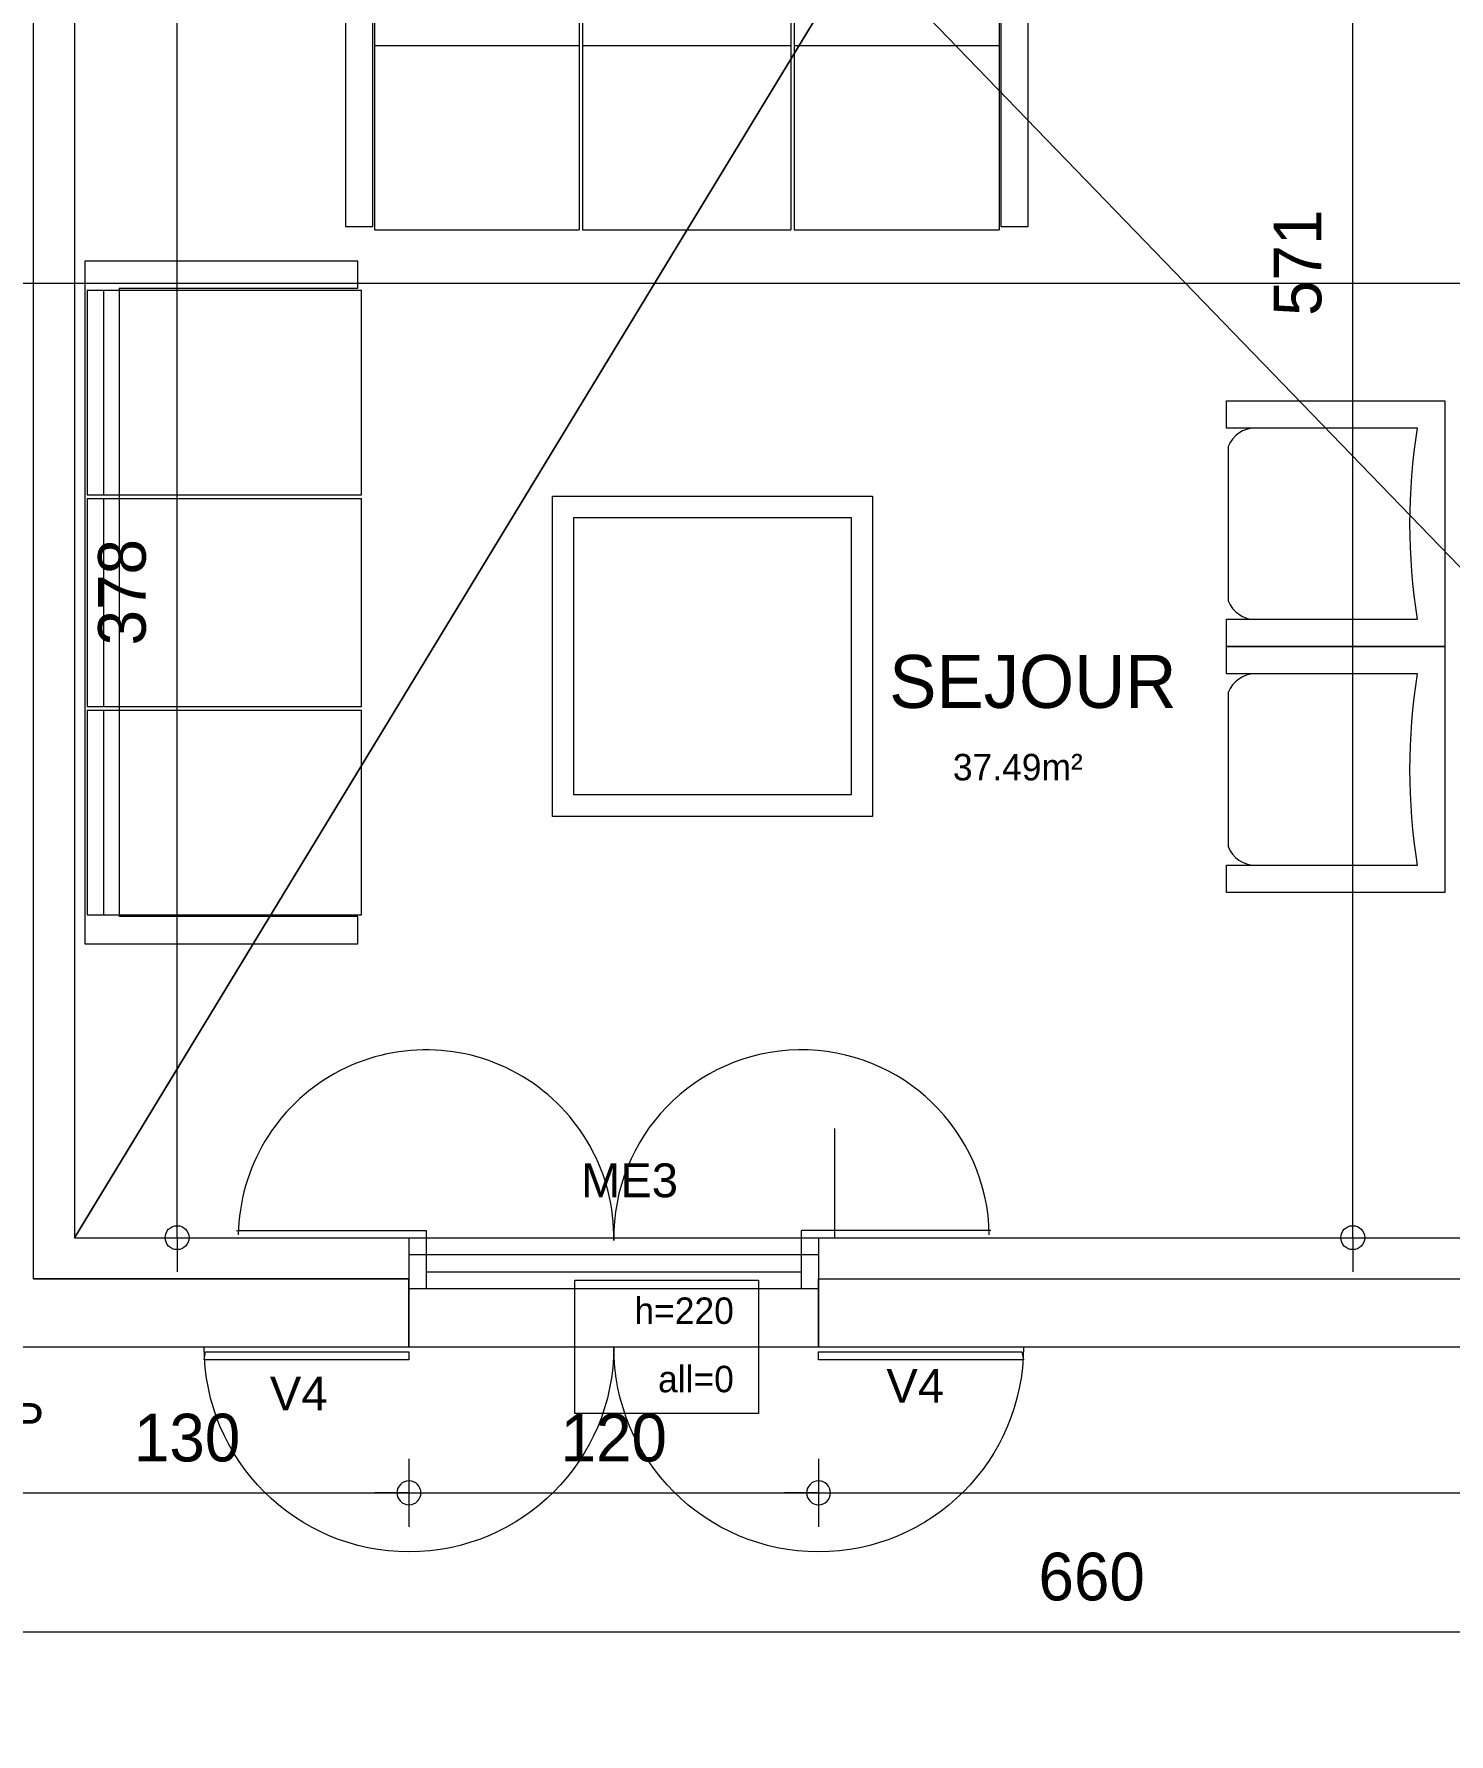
# Model space of a CAD drawing. Header units: metres. Extents: x -30.4 to 29.6, y -50.6 to 0.4.
# Drawn here: x -9.197 to -5.052, y -32.604 to -27.626 of the extents above; entities that cross this region are included whole.
import ezdxf
from ezdxf.enums import TextEntityAlignment as Align
from ezdxf.lldxf.tags import DXFTag

# ---------------------------------------------------------------- set-up
doc = ezdxf.new("R2010")
doc.units = ezdxf.units.M
doc.header["$MEASUREMENT"] = 0
for name, color, linetype in [('Calque commun', 7, 'Continuous'), ('Cotations', 7, 'Continuous'), ('Textes', 7, 'Continuous')]:
    doc.layers.add(name, color=color, linetype=linetype)
doc.styles.add('Arial4', font='arial.ttf', dxfattribs={"height": 0.098961})
doc.styles.add('Century Gothic', font='GOTHIC.TTF', dxfattribs={"height": 0.139636})
doc.styles.add('Century Gothic15', font='GOTHIC.TTF', dxfattribs={"height": 0.155151})
doc.styles.add('Century Gothic7', font='GOTHIC.TTF', dxfattribs={"height": 0.077575})
tags = doc.linetypes.add('DASHDOT2', pattern=[0.5, 0.25, -0.125, 0, -0.125]).pattern_tags.tags
tags[10:11] = [DXFTag(74, 4), DXFTag(75, 0), DXFTag(340, '0'), DXFTag(46, 1.0), DXFTag(50, 0.0), DXFTag(44, 0.0), DXFTag(45, 0.0)]
tags[8:9] = [DXFTag(74, 4), DXFTag(75, 0), DXFTag(340, '0'), DXFTag(46, 1.0), DXFTag(50, 0.0), DXFTag(44, 0.0), DXFTag(45, 0.0)]
tags[6:7] = [DXFTag(74, 4), DXFTag(75, 0), DXFTag(340, '0'), DXFTag(46, 1.0), DXFTag(50, 0.0), DXFTag(44, 0.0), DXFTag(45, 0.0)]
tags[4:5] = [DXFTag(74, 4), DXFTag(75, 0), DXFTag(340, '0'), DXFTag(46, 1.0), DXFTag(50, 0.0), DXFTag(44, 0.0), DXFTag(45, 0.0)]
tags = doc.linetypes.add('DOT2', pattern=[0.125, 0, -0.125]).pattern_tags.tags
tags[6:7] = [DXFTag(74, 4), DXFTag(75, 0), DXFTag(340, '0'), DXFTag(46, 1.0), DXFTag(50, 0.0), DXFTag(44, 0.0), DXFTag(45, 0.0)]
tags[4:5] = [DXFTag(74, 4), DXFTag(75, 0), DXFTag(340, '0'), DXFTag(46, 1.0), DXFTag(50, 0.0), DXFTag(44, 0.0), DXFTag(45, 0.0)]

# ---------------------------------------------------------------- blocks, each defined once
blk = doc.blocks.new('Block33275')
at = {"layer": 'Calque commun', "color": 7, "linetype": 'Continuous', "lineweight": 9}
blk.add_line((-9.0788, -22.7907), (-9.0788, -31.1506), dxfattribs=at)
blk = doc.blocks.new('Block33276')
at = {"layer": 'Calque commun', "color": 7, "linetype": 'Continuous', "lineweight": 9}
for p, q in [((-9.0788, -31.1506), (-8.0988, -31.1506)), ((-6.8988, -31.1506), (-3.1188, -31.1506)), ((-9.1988, -31.2707), (-8.0988, -31.2707)), ((-6.8988, -31.2707), (-2.9988, -31.2707))]:
    blk.add_line(p, q, dxfattribs=at)
at = {"layer": 'Calque commun', "color": 7, "linetype": 'Continuous', "lineweight": 18}
for p, q in [((-9.3988, -31.4706), (-8.0988, -31.4706)), ((-6.8988, -31.4706), (-2.7988, -31.4706))]:
    blk.add_line(p, q, dxfattribs=at)
blk = doc.blocks.new('new91')
at = {"layer": 'Calque commun', "color": 5, "linetype": 'Continuous', "lineweight": 9}
blk.add_arc((0, 0), 0.5, 0, 359.99941, dxfattribs=at)
blk = doc.blocks.new('new92')
at = {"layer": 'Calque commun', "color": 5, "linetype": 'Continuous', "lineweight": 9}
blk.add_arc((0, 0), 0.5, 0, 359.99941, dxfattribs=at)
blk = doc.blocks.new('DimLine33364')
at = {"layer": 'Calque commun', "color": 5, "linetype": 'Continuous', "lineweight": 9}
for p, q in [((-9.3988, -32.4047, 0), (-9.3988, -32.2047, 0)), ((-2.7988, -32.2047, 0), (-2.7988, -32.4047, 0)), ((-9.3988, -32.3047, 0), (-9.4988, -32.3047, 0)), ((-9.3988, -32.3047, 0), (-2.7988, -32.3047, 0)), ((-2.7988, -32.3047, 0), (-2.6988, -32.3047, 0))]:
    blk.add_line(p, q, dxfattribs=at)
at = {"layer": 'Calque commun', "color": 5, "linetype": 'Continuous', "lineweight": 9, "extrusion": (0, 0, -1), "xscale": 0.07000000029802322, "yscale": 0.07000000029802322, "zscale": 0.07000000029802322}
for name, p in [('new91', (9.3988, -32.3047, 0)), ('new92', (2.7988, -32.3047, 0))]:
    blk.add_blockref(name, p, dxfattribs=at)
at = {"layer": 'Calque commun', "color": 5, "linetype": 'Continuous', "lineweight": 9, "style": 'Century Gothic'}
blk.add_text('660', height=0.13964, dxfattribs=at).set_placement((-6.0988, -32.2547, 0), align=Align.BOTTOM_CENTER)
blk = doc.blocks.new('new93')
at = {"layer": 'Calque commun', "color": 5, "linetype": 'Continuous', "lineweight": 9}
blk.add_arc((0, 0), 0.5, 0, 359.99941, dxfattribs=at)
blk = doc.blocks.new('new94')
at = {"layer": 'Calque commun', "color": 5, "linetype": 'Continuous', "lineweight": 9}
blk.add_arc((0, 0), 0.5, 0, 359.99941, dxfattribs=at)
blk = doc.blocks.new('DimLine33377')
at = {"layer": 'Calque commun', "color": 5, "linetype": 'Continuous', "lineweight": 9}
for p, q in [((-8.0988, -31.7978), (-8.0988, -31.9978)), ((-6.8988, -31.7978), (-6.8988, -31.9978)), ((-8.0988, -31.8978), (-8.1988, -31.8978)), ((-8.0988, -31.8978), (-6.8988, -31.8978)), ((-6.8988, -31.8978), (-6.7988, -31.8978))]:
    blk.add_line(p, q, dxfattribs=at)
at = {"layer": 'Calque commun', "color": 5, "linetype": 'Continuous', "lineweight": 9, "xscale": 0.07000000029802322, "yscale": 0.07000000029802322, "zscale": 0.07000000029802322}
for name, p in [('new93', (-8.0988, -31.8978)), ('new94', (-6.8988, -31.8978))]:
    blk.add_blockref(name, p, dxfattribs=at)
at = {"layer": 'Calque commun', "color": 5, "linetype": 'Continuous', "lineweight": 9, "style": 'Century Gothic'}
blk.add_text('120', height=0.13964, dxfattribs=at).set_placement((-7.4988, -31.8478), align=Align.BOTTOM_CENTER)
blk = doc.blocks.new('new95')
at = {"layer": 'Calque commun', "color": 5, "linetype": 'Continuous', "lineweight": 9}
blk.add_arc((0, 0), 0.5, 0, 359.99941, dxfattribs=at)
blk = doc.blocks.new('new96')
at = {"layer": 'Calque commun', "color": 5, "linetype": 'Continuous', "lineweight": 9}
blk.add_arc((0, 0), 0.5, 0, 359.99941, dxfattribs=at)
blk = doc.blocks.new('DimLine33385')
at = {"layer": 'Calque commun', "color": 5, "linetype": 'Continuous', "lineweight": 9}
for p, q in [((-6.8988, -31.7978), (-6.8988, -31.9978)), ((-2.7988, -31.7978), (-2.7988, -31.9978)), ((-6.8988, -31.8978), (-6.9988, -31.8978)), ((-6.8988, -31.8978), (-2.7988, -31.8978)), ((-2.7988, -31.8978), (-2.6988, -31.8978))]:
    blk.add_line(p, q, dxfattribs=at)
at = {"layer": 'Calque commun', "color": 5, "linetype": 'Continuous', "lineweight": 9, "xscale": 0.07000000029802322, "yscale": 0.07000000029802322, "zscale": 0.07000000029802322}
for name, p in [('new95', (-6.8988, -31.8978)), ('new96', (-2.7988, -31.8978))]:
    blk.add_blockref(name, p, dxfattribs=at)
at = {"layer": 'Calque commun', "color": 5, "linetype": 'Continuous', "lineweight": 9, "style": 'Century Gothic'}
blk.add_text('410', height=0.13964, dxfattribs=at).set_placement((-4.8488, -31.8478), align=Align.BOTTOM_CENTER)
blk = doc.blocks.new('new97')
at = {"layer": 'Calque commun', "color": 5, "linetype": 'Continuous', "lineweight": 9}
blk.add_arc((0, 0), 0.5, 0, 359.99941, dxfattribs=at)
blk = doc.blocks.new('new98')
at = {"layer": 'Calque commun', "color": 5, "linetype": 'Continuous', "lineweight": 9}
blk.add_arc((0, 0), 0.5, 0, 359.99941, dxfattribs=at)
blk = doc.blocks.new('DimLine33393')
at = {"layer": 'Calque commun', "color": 5, "linetype": 'Continuous', "lineweight": 9}
for p, q in [((-9.3988, -31.7978), (-9.3988, -31.9978)), ((-8.0988, -31.7978), (-8.0988, -31.9978)), ((-9.3988, -31.8978), (-9.4988, -31.8978)), ((-9.3988, -31.8978), (-8.0988, -31.8978)), ((-8.0988, -31.8978), (-7.9988, -31.8978))]:
    blk.add_line(p, q, dxfattribs=at)
at = {"layer": 'Calque commun', "color": 5, "linetype": 'Continuous', "lineweight": 9, "xscale": 0.07000000029802322, "yscale": 0.07000000029802322, "zscale": 0.07000000029802322}
for name, p in [('new97', (-9.3988, -31.8978)), ('new98', (-8.0988, -31.8978))]:
    blk.add_blockref(name, p, dxfattribs=at)
at = {"layer": 'Calque commun', "color": 5, "linetype": 'Continuous', "lineweight": 9, "style": 'Century Gothic'}
blk.add_text('130', height=0.13964, dxfattribs=at).set_placement((-8.7488, -31.8478), align=Align.BOTTOM_CENTER)
blk = doc.blocks.new('@PRES_1_$$_1-31')
at = {"layer": 'Calque commun', "color": 5, "linetype": 'Continuous', "lineweight": 9}
for p, q in [((0, 0.32), (1.2, 0.32)), ((1.2, 0.15), (0, 0.15)), ((0.05, 0.05), (0.05, 0.15)), ((1.15, 0.15), (1.15, 0.05)), ((0.05, 0.1), (1.15, 0.1)), ((1.2, 0.05), (0, 0.05)), ((0, 0), (1.2, 0))]:
    blk.add_line(p, q, dxfattribs=at)
blk = doc.blocks.new('@PRES_1_$$_1-32')
at = {"layer": 'Calque commun', "color": 7, "linetype": 'Continuous', "lineweight": 9}
blk.add_line((0, 0), (0, 0.32), dxfattribs=at)
blk = doc.blocks.new('@PRES_1_$$_1-33')
at = {"layer": 'Calque commun', "color": 7, "linetype": 'Continuous', "lineweight": 9}
blk.add_line((0, 0), (0, 0.32), dxfattribs=at)
blk = doc.blocks.new('INTER_2D_COMB11')
at = {"layer": 'Calque commun', "color": 0, "linetype": 'ByBlock', "lineweight": -2}
for name in ['@PRES_1_$$_1-31', '@PRES_1_$$_1-32']:
    blk.add_blockref(name, (0, 0), dxfattribs=at)
at = {"layer": 'Calque commun', "color": 0, "linetype": 'ByBlock', "lineweight": -2, "extrusion": (0, 0, -1), "xscale": -1, "yscale": -1, "zscale": -1, "rotation": -180}
blk.add_blockref('@PRES_1_$$_1-33', (-1.2, 0), dxfattribs=at)
blk = doc.blocks.new('PLACED_COMB11')
at = {"layer": 'Calque commun', "color": 0, "linetype": 'ByBlock', "lineweight": -2}
blk.add_blockref('INTER_2D_COMB11', (0, 0), dxfattribs=at)
blk = doc.blocks.new('sofa3-4')
at = {"layer": 'Calque commun', "color": 0, "linetype": 'ByBlock', "lineweight": -2}
for p, q in [((0, 0), (0, -0.8)), ((2, 0), (0, 0)), ((2, 0), (2, 0)), ((2, 0), (2, 0)), ((2, 0), (2, 0)), ((2, 0), (2, 0)), ((2, -0.8), (2, 0)), ((0.685, -0.0067), (0.085, -0.0067)), ((0.085, -0.0067), (0.085, -0.1)), ((0.685, -0.0067), (0.685, -0.1)), ((1.305, -0.0067), (0.695, -0.0067)), ((0.695, -0.0067), (0.695, -0.1)), ((1.305, -0.0067), (1.305, -0.1)), ((1.915, -0.0067), (1.315, -0.0067)), ((1.315, -0.0067), (1.315, -0.1)), ((1.915, -0.0067), (1.915, -0.1)), ((0.685, -0.054), (0.085, -0.054)), ((1.305, -0.054), (0.695, -0.054)), ((1.915, -0.054), (1.315, -0.054)), ((0.08, -0.1), (0.08, -0.1)), ((0.08, -0.1), (0.08, -0.1)), ((0.08, -0.1), (0.08, -0.1)), ((0.08, -0.1), (0.08, -0.1)), ((0.085, -0.1), (0.08, -0.1)), ((0.08, -0.74), (0.08, -0.1)), ((0.685, -0.1), (0.085, -0.1)), ((0.085, -0.1), (0.085, -0.14)), ((0.085, -0.11), (0.085, -0.11)), ((0.085, -0.11), (0.085, -0.11)), ((0.085, -0.14), (0.085, -0.81)), ((0.695, -0.1), (0.685, -0.1)), ((0.685, -0.1), (0.685, -0.14)), ((0.685, -0.11), (0.685, -0.11)), ((0.685, -0.11), (0.685, -0.11)), ((0.685, -0.14), (0.685, -0.81)), ((1.305, -0.1), (0.695, -0.1)), ((0.695, -0.1), (0.695, -0.14)), ((0.695, -0.11), (0.695, -0.11)), ((0.695, -0.11), (0.695, -0.11)), ((0.695, -0.14), (0.695, -0.81)), ((1.315, -0.1), (1.305, -0.1)), ((1.305, -0.1), (1.305, -0.14)), ((1.305, -0.11), (1.305, -0.11)), ((1.305, -0.11), (1.305, -0.11)), ((1.305, -0.14), (1.305, -0.81)), ((1.915, -0.1), (1.315, -0.1)), ((1.315, -0.1), (1.315, -0.14)), ((1.315, -0.11), (1.315, -0.11)), ((1.315, -0.11), (1.315, -0.11)), ((1.315, -0.14), (1.315, -0.81)), ((1.92, -0.1), (1.915, -0.1)), ((1.915, -0.1), (1.915, -0.14)), ((1.915, -0.11), (1.915, -0.11)), ((1.915, -0.11), (1.915, -0.11)), ((1.915, -0.14), (1.915, -0.81)), ((1.92, -0.1), (1.92, -0.1)), ((1.92, -0.1), (1.92, -0.1)), ((1.92, -0.1), (1.92, -0.1)), ((1.92, -0.1), (1.92, -0.1)), ((1.92, -0.1), (1.92, -0.74)), ((0.085, -0.27), (0.685, -0.27)), ((0.695, -0.27), (1.305, -0.27)), ((1.315, -0.27), (1.915, -0.27)), ((0.08, -0.76), (0.08, -0.74)), ((1.92, -0.74), (1.92, -0.76)), ((0.08, -0.8), (0.08, -0.76)), ((1.92, -0.76), (1.92, -0.8)), ((0, -0.8), (0, -0.8)), ((0, -0.8), (0, -0.8)), ((0, -0.8), (0.08, -0.8)), ((0.08, -0.8), (0.08, -0.8)), ((0.08, -0.8), (0.08, -0.8)), ((0.085, -0.81), (0.085, -0.81)), ((0.085, -0.81), (0.085, -0.81)), ((0.085, -0.81), (0.685, -0.81)), ((0.685, -0.81), (0.685, -0.81)), ((0.685, -0.81), (0.685, -0.81)), ((0.695, -0.81), (0.695, -0.81)), ((0.695, -0.81), (0.695, -0.81)), ((0.695, -0.81), (1.305, -0.81)), ((1.305, -0.81), (1.305, -0.81)), ((1.305, -0.81), (1.305, -0.81)), ((1.315, -0.81), (1.315, -0.81)), ((1.315, -0.81), (1.315, -0.81)), ((1.315, -0.81), (1.915, -0.81)), ((1.915, -0.81), (1.915, -0.81)), ((1.915, -0.81), (1.915, -0.81)), ((1.92, -0.8), (1.92, -0.8)), ((1.92, -0.8), (1.92, -0.8)), ((1.92, -0.8), (2, -0.8))]:
    blk.add_line(p, q, dxfattribs=at)
blk = doc.blocks.new('lrtbl3-4')
at = {"layer": 'Calque commun', "color": 0, "linetype": 'ByBlock', "lineweight": -2}
for p, q in [((0, 0), (0.6, 0)), ((0, -0.6), (0, 0)), ((0.6, 0), (0.6, -0.6)), ((0.04, -0.04), (0.56, -0.04)), ((0.04, -0.56), (0.04, -0.04)), ((0.56, -0.04), (0.56, -0.56)), ((0.56, -0.56), (0.04, -0.56)), ((0.6, -0.6), (0, -0.6))]:
    blk.add_line(p, q, dxfattribs=at)
blk = doc.blocks.new('armchr4')
at = {"layer": 'Calque commun', "color": 0, "linetype": 'ByBlock', "lineweight": -2}
for p, q in [((0, -0.8), (0, 0)), ((0, 0), (0.9, 0)), ((0.9, 0), (0.9, -0.8)), ((0.1, -0.1), (0.1, -0.8)), ((0.8, -0.8), (0.8, -0.1)), ((0.1, -0.8), (0, -0.8)), ((0.1679, -0.7933), (0.7321, -0.7933)), ((0.9, -0.8), (0.8, -0.8))]:
    blk.add_line(p, q, dxfattribs=at)
at = {"layer": 'Calque commun', "color": 0, "linetype": 'ByBlock', "lineweight": -2, "extrusion": (0, 0, -1)}
blk.add_arc((-0.45, 2.0941), 2.2218, 260.93654, 279.06347, dxfattribs=at)
at = {"layer": 'Calque commun', "color": 0, "linetype": 'ByBlock', "lineweight": -2}
for centre, start, end in [((0.2046, -0.6954), 179.77216, 249.452), ((0.6954, -0.6954), 290.54802, 0.22787)]:
    blk.add_arc(centre, 0.1046, start, end, dxfattribs=at)
blk = doc.blocks.new('xmodule1pcent 13-13')
at = {"layer": 'Calque commun', "color": 5, "linetype": 'Continuous', "lineweight": 9}
blk.add_arc((0, 0), 0.5, 0, 359.99941, dxfattribs=at)
blk = doc.blocks.new('xmodule1pcent 13-14')
at = {"layer": 'Calque commun', "color": 5, "linetype": 'Continuous', "lineweight": 9}
blk.add_arc((0, 0), 0.5, 0, 359.99941, dxfattribs=at)
blk = doc.blocks.new('DimLine55328')
at = {"layer": 'Calque commun', "color": 5, "linetype": 'Continuous', "lineweight": 9}
for p, q in [((13.6222, -22.4067), (13.6222, -22.3067)), ((13.5222, -22.4067), (13.7222, -22.4067)), ((13.6222, -26.1866), (13.6222, -22.4067)), ((13.5222, -26.1866), (13.7222, -26.1866)), ((13.6222, -26.1866), (13.6222, -26.2866))]:
    blk.add_line(p, q, dxfattribs=at)
at = {"layer": 'Calque commun', "color": 5, "linetype": 'Continuous', "lineweight": 9, "extrusion": (0, 0, -1), "xscale": -0.07000000029802322, "yscale": -0.07000000029802322, "zscale": -0.07000000029802322, "rotation": -90.00000000000001}
for name, p in [('xmodule1pcent 13-14', (-13.6222, -22.4067)), ('xmodule1pcent 13-13', (-13.6222, -26.1866))]:
    blk.add_blockref(name, p, dxfattribs=at)
at = {"layer": 'Calque commun', "color": 5, "linetype": 'Continuous', "lineweight": 9, "style": 'Century Gothic'}
blk.add_text('378', height=0.13964, rotation=90, dxfattribs=at).set_placement((13.5722, -24.2966), align=Align.BOTTOM_CENTER)
blk = doc.blocks.new('xmodule1pcent 13-25')
at = {"layer": 'Calque commun', "color": 5, "linetype": 'Continuous', "lineweight": 9}
blk.add_arc((0, 0), 0.5, 0, 359.99941, dxfattribs=at)
blk = doc.blocks.new('DimLine55670')
at = {"layer": 'Calque commun', "color": 5, "linetype": 'Continuous', "lineweight": 9}
for p, q in [((17.0664, -26.1866), (17.0664, -20.4766)), ((16.9664, -26.1866), (17.1664, -26.1866)), ((17.0664, -26.1866), (17.0664, -26.2866))]:
    blk.add_line(p, q, dxfattribs=at)
at = {"layer": 'Calque commun', "color": 5, "linetype": 'Continuous', "lineweight": 9, "extrusion": (0, 0, -1), "xscale": -0.07000000029802322, "yscale": -0.07000000029802322, "zscale": -0.07000000029802322, "rotation": -90.00000000000001}
blk.add_blockref('xmodule1pcent 13-25', (-17.0664, -26.1866), dxfattribs=at)
at = {"layer": 'Calque commun', "color": 5, "linetype": 'Continuous', "lineweight": 9, "style": 'Century Gothic'}
blk.add_text('571', height=0.13964, rotation=90, dxfattribs=at).set_placement((17.0164, -23.3316), align=Align.BOTTOM_CENTER)
blk = doc.blocks.new('xmodule1pcent 13-63')
at = {"layer": 'Calque commun', "color": 5, "linetype": 'Continuous', "lineweight": 9}
for name in ['DimLine55670', 'DimLine55328']:
    blk.add_blockref(name, (0, 0), dxfattribs=at)
at = {"layer": 'Calque commun', "color": 8, "linetype": 'DOT2', "lineweight": 9}
for name, p, xscale, yscale, zscale, rotation in [('sofa3-4', (14.1154, -22.4258), -1, -1, -1, 180), ('sofa3-4', (13.3522, -25.3266), -1, -1, -1, -90.00000000000001), ('armchr4', (17.3362, -23.7359), -0.800000011920929, -0.800000011920929, -0.800000011920929, 89.99999999999997), ('armchr4', (17.3362, -24.4559), -0.800000011920929, -0.800000011920929, -0.800000011920929, 89.99999999999997)]:
    blk.add_blockref(name, p, dxfattribs=dict(at, xscale=xscale, yscale=yscale, zscale=zscale, rotation=rotation))
at = {"layer": 'Calque commun', "color": 8, "linetype": 'DOT2', "lineweight": 9, "xscale": -1.5625, "yscale": -1.5625, "zscale": -1.5625}
blk.add_blockref('lrtbl3-4', (15.6594, -24.9528), dxfattribs=at)
at = {"layer": 'Calque commun', "color": 9, "linetype": 'ByBlock', "lineweight": -2, "style": 'Century Gothic7'}
blk.add_text('37.49m²', height=0.07758, dxfattribs=at).set_placement((15.895, -24.7699), align=Align.TOP_LEFT)
at = {"layer": 'Textes', "color": 5, "linetype": 'ByBlock', "lineweight": -2, "style": 'Century Gothic15'}
blk.add_text('SEJOUR', height=0.15515, dxfattribs=at).set_placement((16.55, -24.4802), align=Align.TOP_RIGHT)
at = {"layer": 'Calque commun', "color": 9, "linetype": 'Continuous', "lineweight": 18}
mesh = blk.add_polyface(dxfattribs=at)
corners = [(15.6215, -21.654), (18.6215, -21.0066), (16.5715, -20.4766), (19.2815, -26.1866), (15.6215, -22.4041), (15.5636, -21.5019), (18.6215, -20.2866), (13.3216, -26.1866), (15.4445, -21.4553), (15.3411, -21.3766), (15.3411, -21.4566), (16.5715, -17.8266), (19.2815, -17.8268), (19.2815, -21.0066), (14.3372, -21.3766), (14.3372, -20.4766), (19.2815, -20.2866), (13.3216, -22.4041)]
mesh.append_faces([[corners[k] for k in face] for face in [(8, 9, 10), (12, 6, 16)]], dxfattribs={"vtx0": -1, "color": 9})
mesh.append_faces([[corners[k] for k in face] for face in [(3, 4, 7), (11, 6, 12), (5, 9, 8)]], dxfattribs={"vtx0": -1, "vtx1": -1, "color": 9})
mesh.append_faces([[corners[k] for k in face] for face in [(0, 1, 2), (3, 1, 4), (5, 2, 9)]], dxfattribs={"vtx0": -1, "vtx1": -1, "vtx2": -1, "color": 9})
mesh.append_faces([[corners[k] for k in face] for face in [(9, 2, 15)]], dxfattribs={"vtx0": -1, "vtx2": -1, "color": 9})
mesh.append_faces([[corners[k] for k in face] for face in [(14, 9, 15)]], dxfattribs={"vtx1": -1, "color": 9})
mesh.append_faces([[corners[k] for k in face] for face in [(5, 0, 2), (1, 6, 2), (0, 4, 1), (11, 2, 6)]], dxfattribs={"vtx1": -1, "vtx2": -1, "color": 9})
mesh.append_faces([[corners[k] for k in face] for face in [(3, 13, 1), (4, 17, 7)]], dxfattribs={"vtx2": -1, "color": 9})

msp = doc.modelspace()

# ---------------------------------------------------------------- linework, layer by layer
at = {"layer": 'Calque commun', "color": 8, "linetype": 'DOT2', "lineweight": 9}
msp.add_line((-6.8519, -30.8314), (-6.8519, -31.1517), dxfattribs=at)
at = {"layer": 'Calque commun', "color": 7, "linetype": 'Continuous', "lineweight": 9}
for p, q in [((-8.6037, -31.1297), (-8.0488, -31.1297)), ((-8.0488, -31.1297), (-8.0488, -31.2006)), ((-6.394, -31.1297), (-6.9488, -31.1297)), ((-6.9488, -31.2006), (-6.9488, -31.1297))]:
    msp.add_line(p, q, dxfattribs=at)
at = {"layer": 'Calque commun', "color": 12, "linetype": 'Continuous', "lineweight": 18}
for p, q in [((-9.1988, -31.2707), (-8.0988, -31.2707)), ((-6.8988, -31.4706), (-6.8988, -31.2707))]:
    msp.add_line(p, q, dxfattribs=at)
msp.add_polyline3d([(-8.0988, -31.4706, 0), (-8.0988, -31.2707, 0), (-9.1988, -31.2707, 0), (-9.1988, -22.6706, 0), (-8.1788, -22.6706, 0), (-8.1788, -22.4706, 0)], dxfattribs=at)
at = {"layer": 'Calque commun', "color": 7, "linetype": 'Continuous', "lineweight": 9}
for centre, start, end in [((-8.0488, -31.1506), 359.0986, 179.0986), ((-6.9488, -31.1506), 0.9014, 180.9014)]:
    msp.add_arc(centre, 0.5501, start, end, dxfattribs=at)
at = {"layer": 'Calque commun', "color": 7, "linetype": 'Continuous', "lineweight": 9, "extrusion": (0, 0, -1)}
for centre in [(8.0988, -31.4706), (6.8988, -31.4706)]:
    msp.add_arc(centre, 0.6, 180, 0, dxfattribs=at)
at = {"layer": 'Cotations', "color": 1, "linetype": 'DASHDOT2', "lineweight": 18}
msp.add_line((-29.3895, -28.3558), (-1.4089, -28.3558), dxfattribs=at)

# ---------------------------------------------------------------- block references
at = {"layer": 'Calque commun', "color": 0, "linetype": 'ByBlock', "lineweight": -2}
for name, p in [('Block33275', (0, 0)), ('xmodule1pcent 13-63', (-22.4004, -4.964)), ('Block33276', (0, 0))]:
    msp.add_blockref(name, p, dxfattribs=at)
at = {"layer": 'Calque commun', "color": 0, "linetype": 'ByBlock', "lineweight": -2, "extrusion": (0, 0, -1), "xscale": -1, "yscale": -1, "zscale": -1}
msp.add_blockref('PLACED_COMB11', (8.0988, -31.1506), dxfattribs=at)
at = {"layer": 'Calque commun', "color": 5, "linetype": 'Continuous', "lineweight": 9}
for name in ['DimLine33393', 'DimLine33377', 'DimLine33385', 'DimLine33364']:
    msp.add_blockref(name, (0, 0), dxfattribs=at)

# ---------------------------------------------------------------- texts
at = {"layer": 'Calque commun', "color": 5, "linetype": 'ByBlock', "lineweight": -2, "insert": (-7.1471, -31.3257), "char_height": 0.07758, "attachment_point": 3, "line_spacing_factor": 1.546883, "style": 'Century Gothic7'}
msp.add_mtext('h=220\\Pall=0', dxfattribs=at)
at = {"layer": 'Textes', "color": 5, "linetype": 'ByBlock', "lineweight": -2, "style": 'Arial4'}
for s, p in [('ME3', (-7.3106, -31.0618)), ('V4', (-8.3373, -31.6862)), ('V4', (-6.5312, -31.6636))]:
    msp.add_text(s, height=0.09896, dxfattribs=at).set_placement(p, align=Align.BOTTOM_RIGHT)
msp.add_text('EP', height=0.09896, dxfattribs=at).set_placement((-9.3523, -31.7636), align=Align.BOTTOM_LEFT)

# ---------------------------------------------------------------- meshes
at = {"layer": 'Calque commun', "color": 7, "linetype": 'Continuous', "lineweight": 9}
mesh = msp.add_polyface(dxfattribs=at)
corners = [(29.6021, -8.6275), (-30.3979, -8.6275), (-30.3979, -50.6275), (29.6021, -50.6275)]
mesh.append_faces([[corners[k] for k in face] for face in [(0, 1, 2, 3)]], dxfattribs={"color": 7})
at = {"layer": 'Calque commun', "color": 11, "linetype": 'Continuous', "lineweight": 18}
mesh = msp.add_polyface(dxfattribs=at)
corners = [(-7.6129, -31.2749), (-7.0745, -31.2749), (-7.0745, -31.6656), (-7.6129, -31.6656)]
mesh.append_faces([[corners[k] for k in face] for face in [(0, 1, 2, 3)]], dxfattribs={"color": 11})
at = {"layer": 'Calque commun', "color": 7, "linetype": 'Continuous', "lineweight": 9}
mesh = msp.add_polyface(dxfattribs=at)
corners = [(-8.6947, -31.4852), (-8.0988, -31.4852), (-8.0988, -31.5087), (-8.6987, -31.5087)]
mesh.append_faces([[corners[k] for k in face] for face in [(0, 1, 2, 3)]], dxfattribs={"color": 7})
mesh = msp.add_polyface(dxfattribs=at)
corners = [(-6.303, -31.4852), (-6.299, -31.5087), (-6.8988, -31.5087), (-6.8988, -31.4852)]
mesh.append_faces([[corners[k] for k in face] for face in [(0, 1, 2, 3)]], dxfattribs={"color": 7})

doc.saveas('drawing.dxf')
